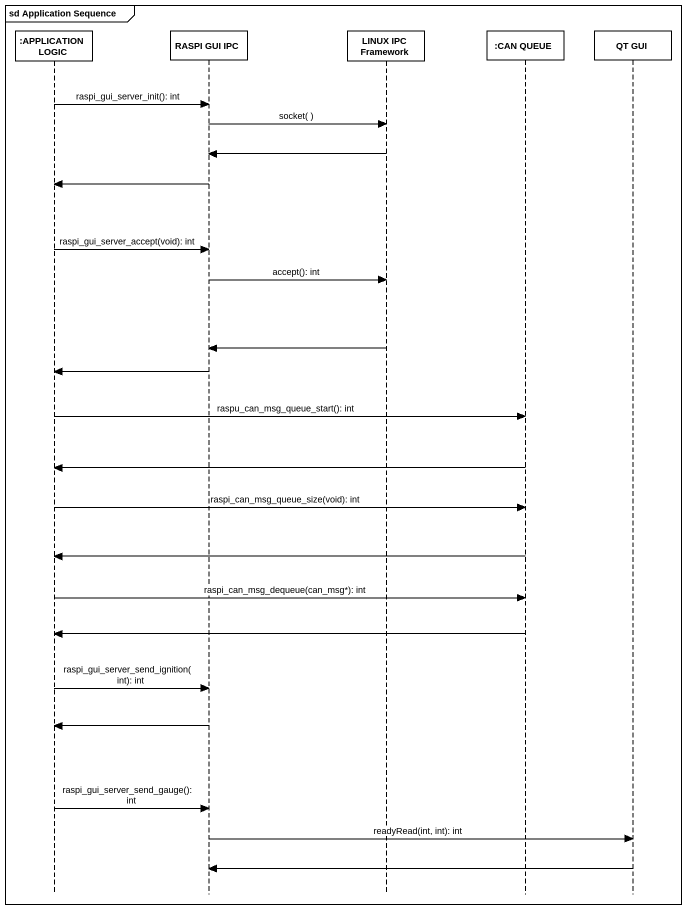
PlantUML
@startuml
mainframe sd Application Sequence
hide footbox
participant ":APPLICATION LOGIC" as APPLICATION_LOGIC
participant "RASPI GUI IPC" as RASPI_GUI_IPC
participant "LINUX IPC Framework" as LINUX_IPC_Framework
participant ":CAN QUEUE" as CAN_QUEUE
participant "QT GUI" as QT_GUI

APPLICATION_LOGIC -> RASPI_GUI_IPC : raspi_gui_server_init(): int
RASPI_GUI_IPC -> LINUX_IPC_Framework : socket( )
LINUX_IPC_Framework -> RASPI_GUI_IPC
RASPI_GUI_IPC -> APPLICATION_LOGIC
APPLICATION_LOGIC -> RASPI_GUI_IPC : raspi_gui_server_accept(void): int
RASPI_GUI_IPC -> LINUX_IPC_Framework : accept(): int
LINUX_IPC_Framework -> RASPI_GUI_IPC
RASPI_GUI_IPC -> APPLICATION_LOGIC
APPLICATION_LOGIC -> CAN_QUEUE : raspu_can_msg_queue_start(): int
CAN_QUEUE -> APPLICATION_LOGIC
APPLICATION_LOGIC -> CAN_QUEUE : raspi_can_msg_queue_size(void): int
CAN_QUEUE -> APPLICATION_LOGIC
APPLICATION_LOGIC -> CAN_QUEUE : raspi_can_msg_dequeue(can_msg*): int
CAN_QUEUE -> APPLICATION_LOGIC
APPLICATION_LOGIC -> RASPI_GUI_IPC : raspi_gui_server_send_ignition(int): int
RASPI_GUI_IPC -> APPLICATION_LOGIC
APPLICATION_LOGIC -> RASPI_GUI_IPC : raspi_gui_server_send_gauge(): int
RASPI_GUI_IPC -> QT_GUI : readyRead(int, int): int
QT_GUI -> RASPI_GUI_IPC
@enduml
